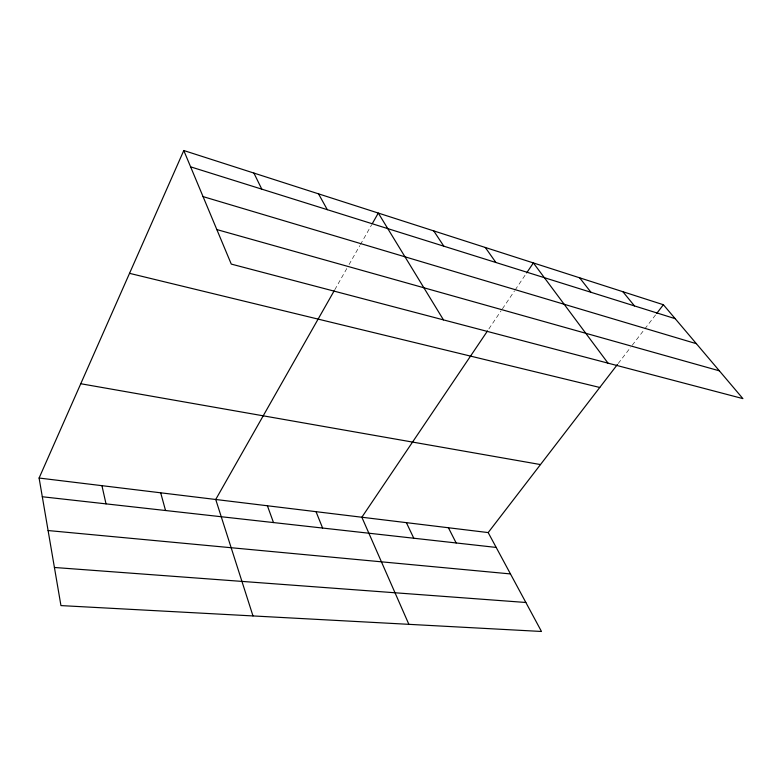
<?xml version="1.0" encoding="UTF-8"?>
<svg xmlns="http://www.w3.org/2000/svg" width="782" height="782" viewBox="0 0 782 782"><rect width="100%" height="100%" fill="white"/><g stroke="black" fill="none" stroke-linecap="round" stroke-linejoin="round"><path stroke-width="0.59" stroke-dasharray="3.91 2.93" d="M334.774 289.751L347.267 267.727M349.055 264.57L359.798 245.656M360.394 244.6L371.733 224.63M488.858 328.929L501.076 310.816M502.425 308.822L514.536 290.865M515.211 289.868L525.973 273.905M618.23 363.464L630.781 347.149M632.257 345.224L644.124 329.799M644.857 328.831L655.981 314.374"/><path stroke-width="1.17" d="M39.1 478.037L488.183 532.581L541.486 631.475L60.947 605.591L39.1 478.037L183.79 150.525L663.39 304.736L742.9 398.615L231.267 264.091L183.79 150.525M334.178 290.796L215.724 499.483L252.987 615.933M372.33 223.574L378.293 213.066L443.472 319.887M487.509 330.942L361.851 517.234L408.869 624.329M526.648 272.908L533.373 262.928L608.015 363.151M488.183 532.581L617.487 364.432M656.724 313.406L663.39 304.736M54.417 567.478L525.856 602.482M48.093 530.548L510.47 573.929M42.306 496.756L496.189 547.429M80.761 383.737L540.479 464.567M129.529 273.338L599.774 387.471M216.839 229.576L719.372 370.834M203.056 196.605L696.381 343.689M190.613 166.849L675.198 318.675M622.873 291.706L634.466 305.909M579.628 277.796L590.957 292.273M485.299 247.474L495.886 262.488M433.736 230.886L443.824 246.183M318.528 193.848L327.296 209.674M448.428 527.752L456.15 542.962M253.896 173.066L261.784 189.146M406.386 522.65L413.786 538.231M316.026 511.672L322.614 528.055M267.405 505.768L273.495 522.572M160.681 492.797L165.54 510.519M101.934 485.661L106.02 503.872"/></g></svg>
